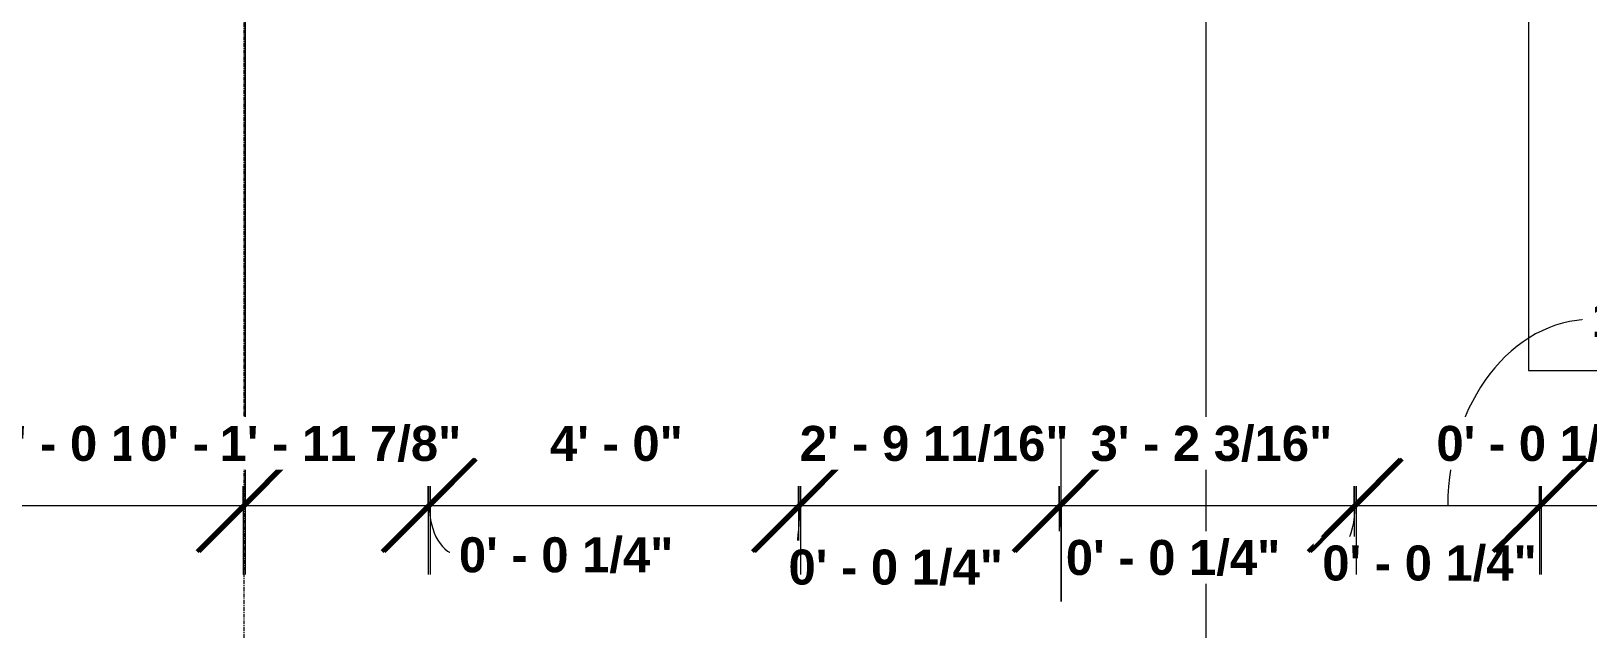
# Model space of a CAD drawing. Header units: inches. Extents: x 21568 to 24810, y -23559 to -20467.
# Drawn here: x 22286.1 to 22489, y -22986.8 to -22908.8 of the extents above; entities that cross this region are included whole.
import ezdxf

# ---------------------------------------------------------------- set-up
doc = ezdxf.new("R2010")
doc.units = ezdxf.units.IN
doc.header["$MEASUREMENT"] = 0
doc.linetypes.add('Grid Line 1_2_', pattern=[0.875, 0.5, -0.125, 0.125, -0.125])
for name, color, linetype, lineweight in [('A-ANNO-DIMS', 211, 'Continuous', 9), ('A-ANNO-DIMS-96', 211, 'Continuous', 9), ('A-FLOR', 192, 'Continuous', 20), ('G-ANNO-SYMB', 111, 'Continuous', 9), ('S-GRID', 1, 'Continuous', 9)]:
    doc.layers.add(name, color=color, linetype=linetype, lineweight=lineweight)
doc.styles.add('Arial_B', font='arialbd.ttf', dxfattribs={"height": 9.132806})
doc.styles.add('Arial_B_1', font='arialbd.ttf', dxfattribs={"height": 4.566403})
doc.dimstyles.new('OD_Dimension_-_1_16__Tol_', dxfattribs={"dimscale": 12, "dimtxt": 9, "dimasz": 1, "dimexe": 0.75, "dimexo": 0.5, "dimgap": 0.5, "dimtad": 1, "dimdec": 4, "dimrnd": 0.0625, "dimzin": 1, "dimdsep": 46, "dimlunit": 4, "dimtxsty": 'Arial_B', "dimblk1": 'OBLIQUE', "dimblk2": 'OBLIQUE', "dimsah": 1, "dimcen": 0.09, "dimdle": 0.75, "dimazin": 0, "dimtfac": 1, "dimtdec": 4, "dimtix": 1, "dimtmove": 1, "dimatfit": 3, "dimfxl": 1, "dimtvp": 1, "dimtfill": 1, "dimfrac": 2, "dimtolj": 1, "dimtzin": 0, "dimlwd": 13, "dimlwe": 13, "dimarcsym": 2})
doc.dimstyles.new('OD_Dimension_2_2', dxfattribs={"dimscale": 12, "dimtxt": 4.5, "dimasz": 1, "dimexe": 0.75, "dimexo": 0.5, "dimgap": 0.375, "dimtad": 1, "dimdec": 4, "dimrnd": 0.0625, "dimzin": 1, "dimdsep": 46, "dimlunit": 4, "dimtxsty": 'Arial_B_1', "dimblk1": 'OBLIQUE', "dimblk2": 'OBLIQUE', "dimsah": 1, "dimcen": 0.09, "dimdle": 0.75, "dimazin": 0, "dimtfac": 1, "dimtdec": 4, "dimtix": 1, "dimtmove": 0, "dimatfit": 3, "dimfxl": 1, "dimtvp": 1, "dimtfill": 1, "dimfrac": 2, "dimtolj": 1, "dimtzin": 0, "dimlwd": 13, "dimlwe": 13, "dimarcsym": 2})
doc.dimstyles.new('OD_Dimension_2_3', dxfattribs={"dimscale": 12, "dimtxt": 4.5, "dimasz": 1, "dimexe": 0.75, "dimexo": 0.5, "dimgap": 0.375, "dimtad": 1, "dimdec": 4, "dimrnd": 0.0625, "dimzin": 1, "dimdsep": 46, "dimlunit": 4, "dimtxsty": 'Arial_B_1', "dimblk1": 'OBLIQUE', "dimblk2": 'OBLIQUE', "dimsah": 1, "dimcen": 0.09, "dimdle": 0.75, "dimazin": 0, "dimtfac": 1, "dimtdec": 4, "dimtix": 1, "dimtmove": 0, "dimatfit": 3, "dimfxl": 1, "dimtvp": 1, "dimtfill": 1, "dimfrac": 2, "dimtolj": 1, "dimtzin": 0, "dimlwd": 13, "dimlwe": 13, "dimarcsym": 2})
doc.dimstyles.new('OD_Dimension_2_4', dxfattribs={"dimscale": 12, "dimtxt": 4.5, "dimasz": 1, "dimexe": 0.75, "dimexo": 0.5, "dimgap": 0.375, "dimtad": 1, "dimdec": 4, "dimrnd": 0.0625, "dimzin": 1, "dimdsep": 46, "dimlunit": 4, "dimtxsty": 'Arial_B_1', "dimblk1": 'OBLIQUE', "dimblk2": 'OBLIQUE', "dimsah": 1, "dimcen": 0.09, "dimdle": 0.75, "dimazin": 0, "dimtfac": 1, "dimtdec": 4, "dimtix": 1, "dimtmove": 1, "dimatfit": 3, "dimfxl": 1, "dimtvp": 1, "dimtfill": 1, "dimfrac": 2, "dimtolj": 1, "dimtzin": 0, "dimlwd": 13, "dimlwe": 13, "dimarcsym": 2})

# ---------------------------------------------------------------- blocks, each defined once
blk = doc.blocks.new('DIMBLOCK22-Enlarged First Floor Plan _West_')
at = {"layer": 'A-ANNO-DIMS-96', "lineweight": 13}
for p, q in [((22061.64, -22975.77), (22061.64, -23056.53)), ((22061.64, -23047.53), (22061.64, -22975.77)), ((22807.39, -23045.04), (22807.39, -23056.53)), ((22807.39, -23047.53), (22807.39, -23045.04)), ((22052.64, -23047.53), (22816.39, -23047.53))]:
    blk.add_line(p, q, dxfattribs=at)
at = {"layer": 'A-ANNO-DIMS-96', "lineweight": 50}
for p, q in [((22061.64, -23047.53), (22067.64, -23041.53)), ((22807.39, -23047.53), (22813.39, -23041.53)), ((22061.64, -23047.53), (22055.64, -23053.53)), ((22807.39, -23047.53), (22801.39, -23053.53))]:
    blk.add_line(p, q, dxfattribs=at)
at = {"layer": 'A-ANNO-DIMS-96', "lineweight": 13}
blk.add_ellipse((22465.02, -23047.53), major_axis=(30.5, 0), ratio=0.236231, start_param=1.570796, end_param=3.141593, dxfattribs=at)
at = {"layer": 'A-ANNO-DIMS-96', "color": 0, "lineweight": 13, "insert": (22404.02, -23035.76), "char_height": 9.1328, "width": 73.2, "attachment_point": 1, "line_spacing_factor": 0.938532, "style": 'Arial_B', "bg_fill": 3, "box_fill_scale": 1.25, "bg_fill_color": 0, "bg_fill_transparency": 0}
blk.add_mtext('62\' - 1 3/4"', dxfattribs=at)
blk = doc.blocks.new('_Oblique')
at = {"color": 0, "linetype": 'ByBlock', "lineweight": -2}
blk.add_line((-0.5, -0.5), (0.5, 0.5), dxfattribs=at)
blk = doc.blocks.new('DIMBLOCK95-Enlarged First Floor Plan _West_')
at = {"layer": 'A-ANNO-DIMS-96', "lineweight": 13}
for p, q in [((22277.7, -22804.43), (22277.7, -22979.65)), ((22277.7, -22970.65), (22277.7, -22804.43)), ((22313.77, -22968.16), (22313.77, -22979.65)), ((22313.77, -22970.65), (22313.77, -22968.16)), ((22277.7, -22970.65), (22313.77, -22970.65))]:
    blk.add_line(p, q, dxfattribs=at)
at = {"layer": 'A-ANNO-DIMS-96', "lineweight": 50}
for p, q in [((22277.7, -22970.65), (22283.7, -22964.65)), ((22313.77, -22970.65), (22319.77, -22964.65)), ((22277.7, -22970.65), (22271.7, -22976.65)), ((22313.77, -22970.65), (22307.77, -22976.65))]:
    blk.add_line(p, q, dxfattribs=at)
at = {"layer": 'A-ANNO-DIMS-96', "color": 0, "lineweight": 13, "insert": (22280.48, -22960.29), "char_height": 4.5664, "width": 36.6, "attachment_point": 1, "line_spacing_factor": 0.938532, "style": 'Arial_B_1', "bg_fill": 3, "box_fill_scale": 1.25, "bg_fill_color": 0, "bg_fill_transparency": 0}
blk.add_mtext('3\' - 0 1/16"', dxfattribs=at)
blk = doc.blocks.new('DIMBLOCK96-Enlarged First Floor Plan _West_')
at = {"layer": 'A-ANNO-DIMS-96', "lineweight": 13}
for p, q in [((22314.02, -22804.62), (22314.02, -22979.65)), ((22314.02, -22970.65), (22314.02, -22804.62)), ((22313.77, -22968.16), (22313.77, -22979.65)), ((22313.77, -22970.65), (22313.77, -22968.16)), ((22313.77, -22970.65), (22314.02, -22970.65))]:
    blk.add_line(p, q, dxfattribs=at)
at = {"layer": 'A-ANNO-DIMS-96', "lineweight": 50}
for p, q in [((22313.77, -22970.65), (22319.77, -22964.65)), ((22314.02, -22970.65), (22320.02, -22964.65)), ((22313.77, -22970.65), (22307.77, -22976.65)), ((22314.02, -22970.65), (22308.02, -22976.65))]:
    blk.add_line(p, q, dxfattribs=at)
at = {"layer": 'A-ANNO-DIMS-96', "color": 0, "lineweight": 13, "insert": (22300.35, -22960.29), "char_height": 4.5664, "width": 32.4857, "attachment_point": 1, "line_spacing_factor": 0.938532, "style": 'Arial_B_1', "bg_fill": 3, "box_fill_scale": 1.25, "bg_fill_color": 0, "bg_fill_transparency": 0}
blk.add_mtext('0\' - 0 1/4"', dxfattribs=at)
blk = doc.blocks.new('DIMBLOCK97-Enlarged First Floor Plan _West_')
at = {"layer": 'A-ANNO-DIMS-96', "lineweight": 13}
for p, q in [((22314.02, -22804.62), (22314.02, -22979.65)), ((22314.02, -22970.65), (22314.02, -22804.62)), ((22337.89, -22968.16), (22337.89, -22979.65)), ((22337.89, -22970.65), (22337.89, -22968.16)), ((22314.02, -22970.65), (22337.89, -22970.65))]:
    blk.add_line(p, q, dxfattribs=at)
at = {"layer": 'A-ANNO-DIMS-96', "lineweight": 50}
for p, q in [((22314.02, -22970.65), (22320.02, -22964.65)), ((22337.89, -22970.65), (22343.89, -22964.65)), ((22314.02, -22970.65), (22308.02, -22976.65)), ((22337.89, -22970.65), (22331.89, -22976.65))]:
    blk.add_line(p, q, dxfattribs=at)
at = {"layer": 'A-ANNO-DIMS-96', "color": 0, "lineweight": 13, "insert": (22310.7, -22960.29), "char_height": 4.5664, "width": 36.6, "attachment_point": 1, "line_spacing_factor": 0.938532, "style": 'Arial_B_1', "bg_fill": 3, "box_fill_scale": 1.25, "bg_fill_color": 0, "bg_fill_transparency": 0}
blk.add_mtext('1\' - 11 7/8"', dxfattribs=at)
blk = doc.blocks.new('DIMBLOCK98-Enlarged First Floor Plan _West_')
at = {"layer": 'A-ANNO-DIMS-96', "lineweight": 50}
for p, q in [((22337.89, -22970.65), (22343.89, -22964.65)), ((22338.14, -22970.65), (22344.14, -22964.65)), ((22337.89, -22970.65), (22331.89, -22976.65)), ((22338.14, -22970.65), (22332.14, -22976.65))]:
    blk.add_line(p, q, dxfattribs=at)
at = {"layer": 'A-ANNO-DIMS-96', "lineweight": 13}
for p, q in [((22337.89, -22968.16), (22337.89, -22979.65)), ((22337.89, -22970.65), (22337.89, -22968.16)), ((22338.14, -22968.16), (22338.14, -22979.65)), ((22338.14, -22970.65), (22338.14, -22968.16)), ((22337.89, -22970.65), (22338.14, -22970.65))]:
    blk.add_line(p, q, dxfattribs=at)
blk.add_ellipse((22341.88, -22970.65), major_axis=(0, 6.44), ratio=0.600164, start_param=1.570796, end_param=3.141593, dxfattribs=at)
at = {"layer": 'A-ANNO-DIMS-96', "color": 0, "lineweight": 13, "insert": (22341.88, -22974.81), "char_height": 4.5664, "width": 32.4857, "attachment_point": 1, "line_spacing_factor": 0.938532, "style": 'Arial_B_1', "bg_fill": 3, "box_fill_scale": 1.25, "bg_fill_color": 0, "bg_fill_transparency": 0}
blk.add_mtext('0\' - 0 1/4"', dxfattribs=at)
blk = doc.blocks.new('DIMBLOCK99-Enlarged First Floor Plan _West_')
at = {"layer": 'A-ANNO-DIMS-96', "lineweight": 50}
for p, q in [((22338.14, -22970.65), (22344.14, -22964.65)), ((22386.14, -22970.65), (22392.14, -22964.65)), ((22338.14, -22970.65), (22332.14, -22976.65)), ((22386.14, -22970.65), (22380.14, -22976.65))]:
    blk.add_line(p, q, dxfattribs=at)
at = {"layer": 'A-ANNO-DIMS-96', "lineweight": 13}
for p, q in [((22338.14, -22968.16), (22338.14, -22979.65)), ((22338.14, -22970.65), (22338.14, -22968.16)), ((22386.14, -22968.16), (22386.14, -22979.65)), ((22386.14, -22970.65), (22386.14, -22968.16)), ((22338.14, -22970.65), (22386.14, -22970.65))]:
    blk.add_line(p, q, dxfattribs=at)
at = {"layer": 'A-ANNO-DIMS-96', "color": 0, "lineweight": 13, "insert": (22353.75, -22960.29), "char_height": 4.566, "width": 20.1429, "attachment_point": 1, "line_spacing_factor": 0.938532, "style": 'Arial_B_1', "bg_fill": 3, "box_fill_scale": 1.25, "bg_fill_color": 0, "bg_fill_transparency": 0}
blk.add_mtext('4\' - 0"', dxfattribs=at)
blk = doc.blocks.new('DIMBLOCK100-Enlarged First Floor Plan _West_')
at = {"layer": 'A-ANNO-DIMS-96', "lineweight": 50}
for p, q in [((22386.14, -22970.65), (22392.14, -22964.65)), ((22386.39, -22970.65), (22392.39, -22964.65)), ((22386.14, -22970.65), (22380.14, -22976.65)), ((22386.39, -22970.65), (22380.39, -22976.65))]:
    blk.add_line(p, q, dxfattribs=at)
at = {"layer": 'A-ANNO-DIMS-96', "lineweight": 13}
for p, q in [((22386.14, -22968.16), (22386.14, -22979.65)), ((22386.14, -22970.65), (22386.14, -22968.16)), ((22386.39, -22968.16), (22386.39, -22979.65)), ((22386.39, -22970.65), (22386.39, -22968.16)), ((22386.14, -22970.65), (22386.39, -22970.65))]:
    blk.add_line(p, q, dxfattribs=at)
blk.add_ellipse((22384.82, -22970.65), major_axis=(0, 8.05), ratio=0.179449, start_param=3.141593, end_param=4.712389, dxfattribs=at)
at = {"layer": 'A-ANNO-DIMS-96', "color": 0, "lineweight": 13, "insert": (22384.82, -22976.41), "char_height": 4.5664, "width": 32.4857, "attachment_point": 1, "line_spacing_factor": 0.938532, "style": 'Arial_B_1', "bg_fill": 3, "box_fill_scale": 1.25, "bg_fill_color": 0, "bg_fill_transparency": 0}
blk.add_mtext('0\' - 0 1/4"', dxfattribs=at)
blk = doc.blocks.new('DIMBLOCK101-Enlarged First Floor Plan _West_')
at = {"layer": 'A-ANNO-DIMS-96', "lineweight": 50}
for p, q in [((22386.39, -22970.65), (22392.39, -22964.65)), ((22420.08, -22970.65), (22426.08, -22964.65)), ((22386.39, -22970.65), (22380.39, -22976.65)), ((22420.08, -22970.65), (22414.08, -22976.65))]:
    blk.add_line(p, q, dxfattribs=at)
at = {"layer": 'A-ANNO-DIMS-96', "lineweight": 13}
for p, q in [((22386.39, -22968.16), (22386.39, -22979.65)), ((22386.39, -22970.65), (22386.39, -22968.16)), ((22420.08, -22968.16), (22420.08, -22979.65)), ((22420.08, -22970.65), (22420.08, -22968.16)), ((22386.39, -22970.65), (22420.08, -22970.65))]:
    blk.add_line(p, q, dxfattribs=at)
at = {"layer": 'A-ANNO-DIMS-96', "color": 0, "lineweight": 13, "insert": (22386.27, -22960.29), "char_height": 4.5664, "width": 40.7143, "attachment_point": 1, "line_spacing_factor": 0.938532, "style": 'Arial_B_1', "bg_fill": 3, "box_fill_scale": 1.25, "bg_fill_color": 0, "bg_fill_transparency": 0}
blk.add_mtext('2\' - 9 11/16"', dxfattribs=at)
blk = doc.blocks.new('DIMBLOCK102-Enlarged First Floor Plan _West_')
at = {"layer": 'A-ANNO-DIMS-96', "lineweight": 13}
for p, q in [((22420.33, -22983.16), (22420.33, -22961.65)), ((22420.08, -22968.16), (22420.08, -22979.65)), ((22420.08, -22970.65), (22420.08, -22968.16)), ((22420.08, -22970.65), (22420.33, -22970.65)), ((22420.33, -22970.65), (22420.33, -22983.16))]:
    blk.add_line(p, q, dxfattribs=at)
at = {"layer": 'A-ANNO-DIMS-96', "lineweight": 50}
for p, q in [((22420.08, -22970.65), (22426.08, -22964.65)), ((22420.33, -22970.65), (22426.33, -22964.65)), ((22420.08, -22970.65), (22414.08, -22976.65)), ((22420.33, -22970.65), (22414.33, -22976.65))]:
    blk.add_line(p, q, dxfattribs=at)
at = {"layer": 'A-ANNO-DIMS-96', "lineweight": 13}
blk.add_ellipse((22420.95, -22970.65), major_axis=(0, 6.8), ratio=0.109901, start_param=1.570796, end_param=3.141593, dxfattribs=at)
at = {"layer": 'A-ANNO-DIMS-96', "color": 0, "lineweight": 13, "insert": (22420.95, -22975.16), "char_height": 4.5664, "width": 32.4857, "attachment_point": 1, "line_spacing_factor": 0.938532, "style": 'Arial_B_1', "bg_fill": 3, "box_fill_scale": 1.25, "bg_fill_color": 0, "bg_fill_transparency": 0}
blk.add_mtext('0\' - 0 1/4"', dxfattribs=at)
blk = doc.blocks.new('DIMBLOCK103-Enlarged First Floor Plan _West_')
at = {"layer": 'A-ANNO-DIMS-96', "lineweight": 13}
for p, q in [((22420.33, -22983.16), (22420.33, -22961.65)), ((22458.52, -22968.16), (22458.52, -22979.65)), ((22458.52, -22970.65), (22458.52, -22968.16)), ((22420.33, -22970.65), (22458.52, -22970.65)), ((22420.33, -22970.65), (22420.33, -22983.16))]:
    blk.add_line(p, q, dxfattribs=at)
at = {"layer": 'A-ANNO-DIMS-96', "lineweight": 50}
for p, q in [((22420.33, -22970.65), (22426.33, -22964.65)), ((22458.52, -22970.65), (22464.52, -22964.65)), ((22420.33, -22970.65), (22414.33, -22976.65)), ((22458.52, -22970.65), (22452.52, -22976.65))]:
    blk.add_line(p, q, dxfattribs=at)
at = {"layer": 'A-ANNO-DIMS-96', "color": 0, "lineweight": 13, "insert": (22424.17, -22960.29), "char_height": 4.5664, "width": 36.6, "attachment_point": 1, "line_spacing_factor": 0.938532, "style": 'Arial_B_1', "bg_fill": 3, "box_fill_scale": 1.25, "bg_fill_color": 0, "bg_fill_transparency": 0}
blk.add_mtext('3\' - 2 3/16"', dxfattribs=at)
blk = doc.blocks.new('DIMBLOCK104-Enlarged First Floor Plan _West_')
at = {"layer": 'A-ANNO-DIMS-96', "lineweight": 50}
for p, q in [((22458.52, -22970.65), (22464.52, -22964.65)), ((22458.77, -22970.65), (22464.77, -22964.65)), ((22458.52, -22970.65), (22452.52, -22976.65)), ((22458.77, -22970.65), (22452.77, -22976.65))]:
    blk.add_line(p, q, dxfattribs=at)
at = {"layer": 'A-ANNO-DIMS-96', "lineweight": 13}
for p, q in [((22458.52, -22968.16), (22458.52, -22979.65)), ((22458.52, -22970.65), (22458.52, -22968.16)), ((22458.77, -22968.16), (22458.77, -22979.65)), ((22458.77, -22970.65), (22458.77, -22968.16)), ((22458.52, -22970.65), (22458.77, -22970.65))]:
    blk.add_line(p, q, dxfattribs=at)
blk.add_ellipse((22454.36, -22970.65), major_axis=(0, 7.51), ratio=0.569948, start_param=3.141593, end_param=4.712389, dxfattribs=at)
at = {"layer": 'A-ANNO-DIMS-96', "color": 0, "lineweight": 13, "insert": (22454.36, -22975.88), "char_height": 4.5664, "width": 32.4857, "attachment_point": 1, "line_spacing_factor": 0.938532, "style": 'Arial_B_1', "bg_fill": 3, "box_fill_scale": 1.25, "bg_fill_color": 0, "bg_fill_transparency": 0}
blk.add_mtext('0\' - 0 1/4"', dxfattribs=at)
blk = doc.blocks.new('DIMBLOCK105-Enlarged First Floor Plan _West_')
at = {"layer": 'A-ANNO-DIMS-96', "lineweight": 50}
for p, q in [((22458.77, -22970.65), (22464.77, -22964.65)), ((22482.64, -22970.65), (22488.64, -22964.65)), ((22458.77, -22970.65), (22452.77, -22976.65)), ((22482.64, -22970.65), (22476.64, -22976.65))]:
    blk.add_line(p, q, dxfattribs=at)
at = {"layer": 'A-ANNO-DIMS-96', "lineweight": 13}
for p, q in [((22458.77, -22968.16), (22458.77, -22979.65)), ((22458.77, -22970.65), (22458.77, -22968.16)), ((22482.64, -22968.16), (22482.64, -22979.65)), ((22482.64, -22970.65), (22482.64, -22968.16)), ((22458.77, -22970.65), (22482.64, -22970.65))]:
    blk.add_line(p, q, dxfattribs=at)
blk.add_ellipse((22489.44, -22970.65), major_axis=(0, 24.24), ratio=0.772764, start_param=0, end_param=1.570796, dxfattribs=at)
at = {"layer": 'A-ANNO-DIMS-96', "color": 0, "lineweight": 13, "insert": (22489.44, -22944.12), "char_height": 4.5664, "width": 36.6, "attachment_point": 1, "line_spacing_factor": 0.938532, "style": 'Arial_B_1', "bg_fill": 3, "box_fill_scale": 1.25, "bg_fill_color": 0, "bg_fill_transparency": 0}
blk.add_mtext('1\' - 11 7/8"', dxfattribs=at)
blk = doc.blocks.new('DIMBLOCK106-Enlarged First Floor Plan _West_')
at = {"layer": 'A-ANNO-DIMS-96', "lineweight": 50}
for p, q in [((22482.64, -22970.65), (22488.64, -22964.65)), ((22482.89, -22970.65), (22488.89, -22964.65)), ((22482.64, -22970.65), (22476.64, -22976.65)), ((22482.89, -22970.65), (22476.89, -22976.65))]:
    blk.add_line(p, q, dxfattribs=at)
at = {"layer": 'A-ANNO-DIMS-96', "lineweight": 13}
for p, q in [((22482.64, -22968.16), (22482.64, -22979.65)), ((22482.64, -22970.65), (22482.64, -22968.16)), ((22482.89, -22968.16), (22482.89, -22979.65)), ((22482.89, -22970.65), (22482.89, -22968.16)), ((22482.64, -22970.65), (22482.89, -22970.65))]:
    blk.add_line(p, q, dxfattribs=at)
at = {"layer": 'A-ANNO-DIMS-96', "color": 0, "lineweight": 13, "insert": (22469.23, -22960.29), "char_height": 4.5664, "width": 32.4857, "attachment_point": 1, "line_spacing_factor": 0.938532, "style": 'Arial_B_1', "bg_fill": 3, "box_fill_scale": 1.25, "bg_fill_color": 0, "bg_fill_transparency": 0}
blk.add_mtext('0\' - 0 1/4"', dxfattribs=at)
blk = doc.blocks.new('DIMBLOCK107-Enlarged First Floor Plan _West_')
at = {"layer": 'A-ANNO-DIMS-96', "lineweight": 50}
for p, q in [((22482.89, -22970.65), (22488.89, -22964.65)), ((22530.89, -22970.65), (22536.89, -22964.65)), ((22482.89, -22970.65), (22476.89, -22976.65)), ((22530.89, -22970.65), (22524.89, -22976.65))]:
    blk.add_line(p, q, dxfattribs=at)
at = {"layer": 'A-ANNO-DIMS-96', "lineweight": 13}
for p, q in [((22482.89, -22968.16), (22482.89, -22979.65)), ((22482.89, -22970.65), (22482.89, -22968.16)), ((22530.89, -22968.16), (22530.89, -22979.65)), ((22530.89, -22970.65), (22530.89, -22968.16)), ((22482.89, -22970.65), (22530.89, -22970.65))]:
    blk.add_line(p, q, dxfattribs=at)
at = {"layer": 'A-ANNO-DIMS-96', "color": 0, "lineweight": 13, "insert": (22498.5, -22960.29), "char_height": 4.566, "width": 20.1429, "attachment_point": 1, "line_spacing_factor": 0.938532, "style": 'Arial_B_1', "bg_fill": 3, "box_fill_scale": 1.25, "bg_fill_color": 0, "bg_fill_transparency": 0}
blk.add_mtext('4\' - 0"', dxfattribs=at)

msp = doc.modelspace()

# ---------------------------------------------------------------- linework, layer by layer
at = {"layer": 'A-FLOR', "color": 43, "lineweight": 13}
for p, q in [((22481.21625, -22798.92781), (22481.21625, -22953.08555)), ((22481.21625, -22953.08555), (22775.01523, -22953.08555))]:
    msp.add_line(p, q, dxfattribs=at)
at = {"layer": 'G-ANNO-SYMB'}
msp.add_line((22439.17362, -20818.08211), (22439.17362, -23072.22867), dxfattribs=at)
at = {"layer": 'S-GRID', "linetype": 'Grid Line 1_2_'}
msp.add_line((22313.89023, -23049.14903), (22313.89023, -20633.37408), dxfattribs=at)

# ---------------------------------------------------------------- next in the draw order: dimensions: what is measured, and where the dimension line sits
at = {"layer": 'A-ANNO-DIMS', "lineweight": 13}
dim = msp.add_linear_dim(base=(22807.39023, -23047.52547), p1=(22061.64023, -22969.76788), p2=(22807.39023, -23039.04019), dimstyle='OD_Dimension_-_1_16__Tol_', override={"dimpost": '<>', "dimfxl": 748.960423}, dxfattribs=at)
dim.commit()
dim.dimension.update_dxf_attribs({"geometry": 'DIMBLOCK22-Enlarged First Floor Plan _West_', "text_midpoint": (22440.61523, -23041.8476), "dimtype": 160})

# ---------------------------------------------------------------- next in the draw order: dimensions: what is measured, and where the dimension line sits
dim = msp.add_linear_dim(base=(22313.76523, -22970.64582), p1=(22277.70273, -22798.42781), p2=(22313.76523, -22962.16053), dimstyle='OD_Dimension_2_2', override={"dimpost": '<>', "dimfxl": 167.657116}, dxfattribs=at)
dim.commit()
dim.dimension.update_dxf_attribs({"geometry": 'DIMBLOCK95-Enlarged First Floor Plan _West_', "text_midpoint": (22295.73398, -22963.78474)})

# ---------------------------------------------------------------- next in the draw order: dimensions: what is measured, and where the dimension line sits
dim = msp.add_linear_dim(base=(22314.01523, -22970.64582), p1=(22313.76523, -22962.16053), p2=(22314.01523, -22798.61531), dimstyle='OD_Dimension_2_3', override={"dimpost": '<>', "dimfxl": 163.545415}, dxfattribs=at)
dim.commit()
dim.dimension.update_dxf_attribs({"geometry": 'DIMBLOCK96-Enlarged First Floor Plan _West_', "text_midpoint": (22313.89023, -22963.78474)})

# ---------------------------------------------------------------- next in the draw order: dimensions: what is measured, and where the dimension line sits
dim = msp.add_linear_dim(base=(22337.89023, -22970.64582), p1=(22314.01523, -22798.61531), p2=(22337.89023, -22962.16053), dimstyle='OD_Dimension_2_3', override={"dimpost": '<>', "dimfxl": 165.278722}, dxfattribs=at)
dim.commit()
dim.dimension.update_dxf_attribs({"geometry": 'DIMBLOCK97-Enlarged First Floor Plan _West_', "text_midpoint": (22325.95273, -22963.78318)})

# ---------------------------------------------------------------- next in the draw order: dimensions: what is measured, and where the dimension line sits
dim = msp.add_linear_dim(base=(22338.14023, -22970.64582), p1=(22337.89023, -22962.16053), p2=(22338.14023, -22962.16053), dimstyle='OD_Dimension_2_4', override={"dimpost": '<>', "dimfxl": 0.25}, dxfattribs=at)
dim.commit()
dim.dimension.update_dxf_attribs({"geometry": 'DIMBLOCK98-Enlarged First Floor Plan _West_', "text_midpoint": (22358.12427, -22977.85127), "dimtype": 160})

# ---------------------------------------------------------------- next in the draw order: dimensions: what is measured, and where the dimension line sits
dim = msp.add_linear_dim(base=(22386.14023, -22970.64582), p1=(22338.14023, -22962.16053), p2=(22386.14023, -22962.16053), dimstyle='OD_Dimension_2_3', override={"dimpost": '<>', "dimfxl": 48}, dxfattribs=at)
dim.commit()
dim.dimension.update_dxf_attribs({"geometry": 'DIMBLOCK99-Enlarged First Floor Plan _West_', "text_midpoint": (22362.14023, -22963.81433)})

# ---------------------------------------------------------------- next in the draw order: dimensions: what is measured, and where the dimension line sits
dim = msp.add_linear_dim(base=(22386.39023, -22970.64582), p1=(22386.14023, -22962.16053), p2=(22386.39023, -22962.16053), dimstyle='OD_Dimension_2_4', override={"dimpost": '<>', "dimfxl": 0.25}, dxfattribs=at)
dim.commit()
dim.dimension.update_dxf_attribs({"geometry": 'DIMBLOCK100-Enlarged First Floor Plan _West_', "text_midpoint": (22401.06377, -22979.45796), "dimtype": 160})

# ---------------------------------------------------------------- next in the draw order: dimensions: what is measured, and where the dimension line sits
dim = msp.add_linear_dim(base=(22420.07773, -22970.64582), p1=(22386.39023, -22962.16053), p2=(22420.07773, -22962.16053), dimstyle='OD_Dimension_2_3', override={"dimpost": '<>', "dimfxl": 33.6875}, dxfattribs=at)
dim.commit()
dim.dimension.update_dxf_attribs({"geometry": 'DIMBLOCK101-Enlarged First Floor Plan _West_', "text_midpoint": (22403.23398, -22963.78318)})

# ---------------------------------------------------------------- next in the draw order: dimensions: what is measured, and where the dimension line sits
dim = msp.add_linear_dim(base=(22420.32773, -22970.64582), p1=(22420.07773, -22962.16053), p2=(22420.32773, -22977.16403), dimstyle='OD_Dimension_2_4', override={"dimpost": '<>', "dimfxl": 15.005581}, dxfattribs=at)
dim.commit()
dim.dimension.update_dxf_attribs({"geometry": 'DIMBLOCK102-Enlarged First Floor Plan _West_', "text_midpoint": (22437.19273, -22978.2077), "dimtype": 160})

# ---------------------------------------------------------------- next in the draw order: dimensions: what is measured, and where the dimension line sits
dim = msp.add_linear_dim(base=(22458.51523, -22970.64582), p1=(22420.32773, -22977.16403), p2=(22458.51523, -22962.16053), dimstyle='OD_Dimension_2_3', override={"dimpost": '<>', "dimfxl": 41.029138}, dxfattribs=at)
dim.commit()
dim.dimension.update_dxf_attribs({"geometry": 'DIMBLOCK103-Enlarged First Floor Plan _West_', "text_midpoint": (22439.42148, -22963.78474)})

# ---------------------------------------------------------------- next in the draw order: dimensions: what is measured, and where the dimension line sits
dim = msp.add_linear_dim(base=(22458.76523, -22970.64582), p1=(22458.51523, -22962.16053), p2=(22458.76523, -22962.16053), dimstyle='OD_Dimension_2_4', override={"dimpost": '<>', "dimfxl": 0.25}, dxfattribs=at)
dim.commit()
dim.dimension.update_dxf_attribs({"geometry": 'DIMBLOCK104-Enlarged First Floor Plan _West_', "text_midpoint": (22470.60137, -22978.92187), "dimtype": 160})

# ---------------------------------------------------------------- next in the draw order: dimensions: what is measured, and where the dimension line sits
dim = msp.add_linear_dim(base=(22482.64023, -22970.64582), p1=(22458.76523, -22962.16053), p2=(22482.64023, -22962.16053), dimstyle='OD_Dimension_2_4', override={"dimpost": '<>', "dimfxl": 23.875}, dxfattribs=at)
dim.commit()
dim.dimension.update_dxf_attribs({"geometry": 'DIMBLOCK105-Enlarged First Floor Plan _West_', "text_midpoint": (22507.73784, -22947.1651), "dimtype": 160})

# ---------------------------------------------------------------- next in the draw order: dimensions: what is measured, and where the dimension line sits
dim = msp.add_linear_dim(base=(22482.89023, -22970.64582), p1=(22482.64023, -22962.16053), p2=(22482.89023, -22962.16053), dimstyle='OD_Dimension_2_3', override={"dimpost": '<>', "dimfxl": 0.25}, dxfattribs=at)
dim.commit()
dim.dimension.update_dxf_attribs({"geometry": 'DIMBLOCK106-Enlarged First Floor Plan _West_', "text_midpoint": (22482.76523, -22963.78474)})

# ---------------------------------------------------------------- next in the draw order: dimensions: what is measured, and where the dimension line sits
dim = msp.add_linear_dim(base=(22530.89023, -22970.64582), p1=(22482.89023, -22962.16053), p2=(22530.89023, -22962.16053), dimstyle='OD_Dimension_2_3', override={"dimpost": '<>', "dimfxl": 48}, dxfattribs=at)
dim.commit()
dim.dimension.update_dxf_attribs({"geometry": 'DIMBLOCK107-Enlarged First Floor Plan _West_', "text_midpoint": (22506.89023, -22963.81433)})

doc.saveas('drawing.dxf')
